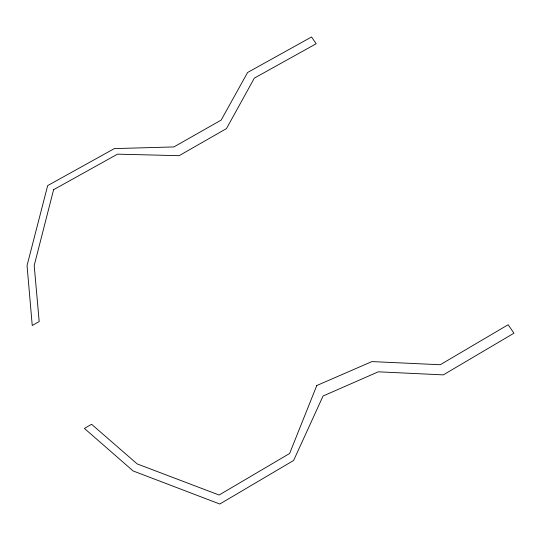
<?xml version="1.0" encoding="UTF-8"?>
<svg xmlns="http://www.w3.org/2000/svg" width="541" height="541" viewBox="0 0 541 541"><rect width="100%" height="100%" fill="white"/><g stroke="black" fill="none" stroke-linecap="round" stroke-linejoin="round"><path stroke-width="0.81" d="M53.6 189.681L34.198 265.53L39.182 321.557L32.237 325.493L27.05 265.55L47.669 185.61L114.334 148.599L173.898 146.929L221.174 120.095L247.602 72.48L311.569 36.977L316.181 43.74L254.365 78.093L226.476 128.596L179.139 155.68L117.525 154.151L53.6 189.681M316.789 385.523L289.618 453.486L219.112 495.029L137.191 463.928L91.591 424.279L84.41 428.418L133.127 470.961L219.795 504.023L293.628 460.459L323.072 396.005L378.315 371.809L443.316 374.879L513.95 333.188L508.161 324.722L440.246 364.735L371.931 361.584L316.789 385.523"/></g></svg>
